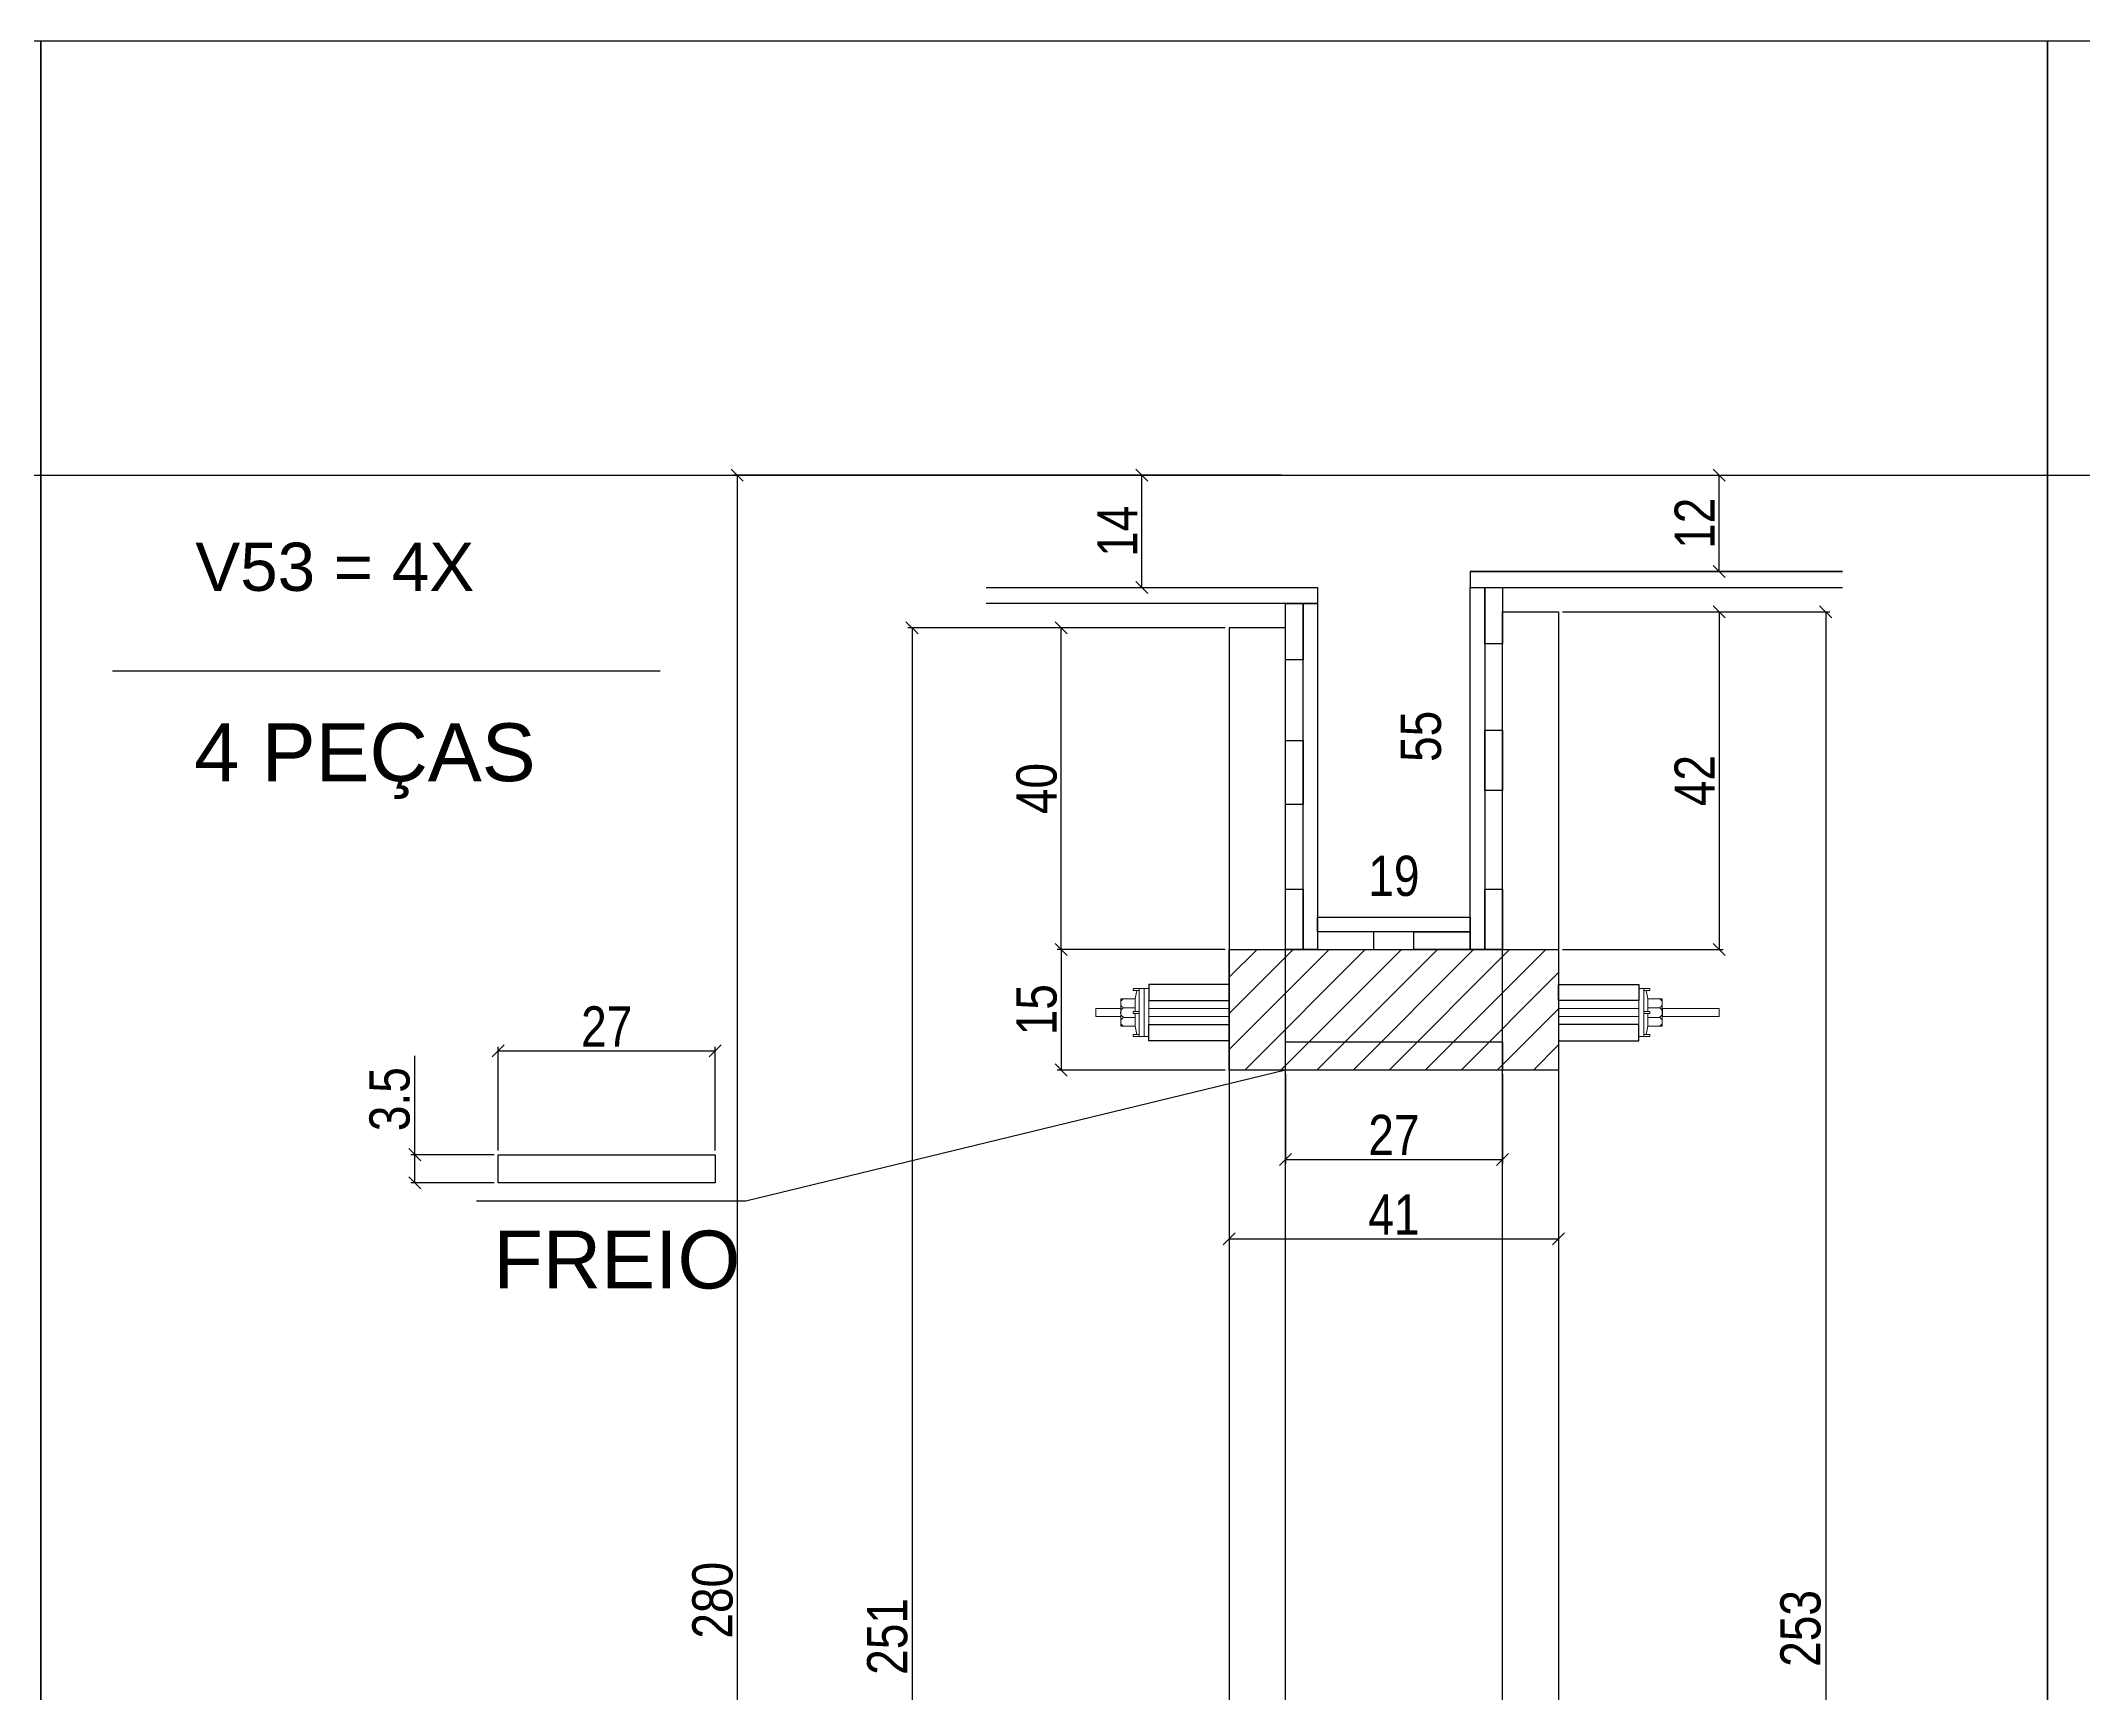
# Model space of a CAD drawing. Header units: millimetres. Extents: x 3247 to 10920, y 704 to 3817.
# Drawn here: x 5744 to 6253, y 3406 to 3817 of the extents above; entities that cross this region are included whole.
import ezdxf

# ---------------------------------------------------------------- set-up
doc = ezdxf.new("R2010")
doc.units = ezdxf.units.MM
for name, color, linetype in [('1', 1, 'Continuous'), ('COTA', 241, 'Continuous'), ('GARFOS OK', 3, 'Continuous'), ('Painéis', 200, 'Continuous'), ('Resinado', 41, 'Continuous'), ('SARR_3.5x7', 81, 'Continuous'), ('SARR_7x7', 40, 'Continuous'), ('TIRAS REESCORAMENTO', 252, 'Continuous'), ('VIGAS', 3, 'Continuous')]:
    doc.layers.add(name, color=color, linetype=linetype)
doc.layers.add('BARRA_ANCORAGEM', color=1, linetype='Continuous', lineweight=15)
doc.styles.add('COTA TECNICA 2X', font='techl___.ttf', dxfattribs={"height": 10})
doc.styles.add('R80-50', font='arial.ttf', dxfattribs={"height": 10})
doc.dimstyles.new('SECAO', dxfattribs={"dimscale": 0.333333, "dimtxt": 5, "dimasz": 9, "dimexe": 3, "dimexo": 3, "dimgap": 3, "dimtad": 1, "dimdec": 1, "dimlfac": 0.5, "dimzin": 12, "dimdsep": 46, "dimtxsty": 'COTA TECNICA 2X', "dimblk1": 'OBLIQUE', "dimblk2": 'OBLIQUE', "dimsah": 1, "dimcen": 0.9, "dimclrd": 4, "dimclre": 4, "dimclrt": 240, "dimadec": 1, "dimazin": 3, "dimtfac": 1, "dimtdec": 1, "dimtmove": 0, "dimatfit": 3, "dimfxl": 1, "dimtolj": 1, "dimtzin": 12, "dimarcsym": 0})

# ---------------------------------------------------------------- blocks, each defined once
blk = doc.blocks.new('_Oblique')
at = {"layer": '1', "color": 0, "lineweight": -2}
blk.add_line((-0.5, -0.5), (0.5, 0.5), dxfattribs=at)
blk = doc.blocks.new('*D127')
at = {"layer": 'COTA', "color": 4, "lineweight": -2, "transparency": 16777216}
for p, q in [((6039.05, 3671.22), (5960.09, 3671.22)), ((5961.09, 3671.22), (5961.09, 3169.22)), ((6039.05, 3169.22), (5960.09, 3169.22))]:
    blk.add_line(p, q, dxfattribs=at)
at = {"layer": 'Defpoints', "color": 0, "transparency": 16777216}
for p in [(6040.05, 3671.22), (5961.09, 3169.22), (6040.05, 3169.22)]:
    blk.add_point(p, dxfattribs=at)
at = {"layer": 'COTA', "color": 4, "lineweight": -2, "transparency": 16777216, "xscale": 3, "yscale": 3, "zscale": 3}
for p, rotation in [((5961.09, 3671.22), 90), ((5961.09, 3169.22), 270)]:
    blk.add_blockref('_Oblique', p, dxfattribs=dict(at, rotation=rotation))
at = {"layer": 'COTA', "color": 240, "transparency": 16777216, "insert": (5954.98, 3420.22), "char_height": 10, "attachment_point": 5, "rotation": 90, "style": 'COTA TECNICA 2X'}
blk.add_mtext('\\A1;251', dxfattribs=at)
blk = doc.blocks.new('*D133')
at = {"layer": 'COTA', "color": 4, "lineweight": -2, "transparency": 16777216}
for p, q in [((6123.05, 3675.2), (6162.99, 3675.2)), ((6161.99, 3675.2), (6161.99, 3591.17)), ((6123.05, 3591.17), (6162.99, 3591.17))]:
    blk.add_line(p, q, dxfattribs=at)
at = {"layer": 'Defpoints', "color": 0, "transparency": 16777216}
for p in [(6122.05, 3675.2), (6122.05, 3591.17), (6161.99, 3591.17)]:
    blk.add_point(p, dxfattribs=at)
at = {"layer": 'COTA', "color": 4, "lineweight": -2, "transparency": 16777216, "xscale": 3, "yscale": 3, "zscale": 3}
for p, rotation in [((6161.99, 3675.2), 90), ((6161.99, 3591.17), 270)]:
    blk.add_blockref('_Oblique', p, dxfattribs=dict(at, rotation=rotation))
at = {"layer": 'COTA', "color": 240, "transparency": 16777216, "insert": (6155.91, 3633.19), "char_height": 10, "attachment_point": 5, "rotation": 90, "style": 'COTA TECNICA 2X'}
blk.add_mtext('\\A1;42', dxfattribs=at)
blk = doc.blocks.new('*D134')
at = {"layer": 'COTA', "color": 4, "lineweight": -2, "transparency": 16777216}
for p, q in [((6053.05, 3709.22), (5916.59, 3709.22)), ((5917.59, 3709.22), (5917.59, 3149.22)), ((6039.05, 3149.22), (5916.59, 3149.22))]:
    blk.add_line(p, q, dxfattribs=at)
at = {"layer": 'Defpoints', "color": 0, "transparency": 16777216}
for p in [(6054.05, 3709.22), (5917.59, 3149.22), (6040.05, 3149.22)]:
    blk.add_point(p, dxfattribs=at)
at = {"layer": 'COTA', "color": 4, "lineweight": -2, "transparency": 16777216, "xscale": 3, "yscale": 3, "zscale": 3}
for p, rotation in [((5917.59, 3709.22), 90), ((5917.59, 3149.22), 270)]:
    blk.add_blockref('_Oblique', p, dxfattribs=dict(at, rotation=rotation))
at = {"layer": 'COTA', "color": 240, "transparency": 16777216, "insert": (5911.47, 3429.22), "char_height": 10, "attachment_point": 5, "rotation": 90, "style": 'COTA TECNICA 2X'}
blk.add_mtext('\\A1;280', dxfattribs=at)
blk = doc.blocks.new('*D136')
at = {"layer": 'Defpoints', "color": 0, "transparency": 16777216}
for p in [(6087.09, 3709.22), (6093.94, 3709.22), (6087.09, 3599.17)]:
    blk.add_point(p, dxfattribs=at)
at = {"layer": 'COTA', "color": 240, "transparency": 16777216, "insert": (6087.83, 3644.2), "char_height": 10, "attachment_point": 5, "rotation": 90, "style": 'COTA TECNICA 2X'}
blk.add_mtext('\\A1;55', dxfattribs=at)
blk = doc.blocks.new('*D137')
at = {"layer": 'Defpoints', "color": 0, "transparency": 16777216}
for p in [(6062.05, 3603.33), (6100.05, 3603.33), (6100.05, 3603.33)]:
    blk.add_point(p, dxfattribs=at)
at = {"layer": 'COTA', "color": 240, "transparency": 16777216, "insert": (6081.05, 3609.42), "char_height": 10, "attachment_point": 5, "style": 'COTA TECNICA 2X'}
blk.add_mtext('\\A1;19', dxfattribs=at)
blk = doc.blocks.new('*D139')
at = {"layer": 'COTA', "color": 4, "lineweight": -2, "transparency": 16777216}
for p, q in [((6149.65, 3709.22), (6162.99, 3709.22)), ((6161.99, 3685.22), (6161.99, 3709.22)), ((6149.65, 3685.22), (6162.99, 3685.22))]:
    blk.add_line(p, q, dxfattribs=at)
at = {"layer": 'Defpoints', "color": 0, "transparency": 16777216}
for p in [(6148.65, 3709.22), (6161.99, 3709.22), (6148.65, 3685.22)]:
    blk.add_point(p, dxfattribs=at)
at = {"layer": 'COTA', "color": 4, "lineweight": -2, "transparency": 16777216, "xscale": 3, "yscale": 3, "zscale": 3}
for p, rotation in [((6161.99, 3709.22), 90), ((6161.99, 3685.22), 270)]:
    blk.add_blockref('_Oblique', p, dxfattribs=dict(at, rotation=rotation))
at = {"layer": 'COTA', "color": 240, "transparency": 16777216, "insert": (6155.93, 3697.22), "char_height": 10, "attachment_point": 5, "rotation": 90, "style": 'COTA TECNICA 2X'}
blk.add_mtext('\\A1;12', dxfattribs=at)
blk = doc.blocks.new('*D140')
at = {"layer": 'COTA', "color": 4, "lineweight": -2, "transparency": 16777216}
for p, q in [((6124.05, 3675.2), (6189.53, 3675.2)), ((6188.53, 3675.2), (6188.53, 3169.22)), ((6124.05, 3169.22), (6189.53, 3169.22))]:
    blk.add_line(p, q, dxfattribs=at)
at = {"layer": 'Defpoints', "color": 0, "transparency": 16777216}
for p in [(6123.05, 3675.2), (6123.05, 3169.22), (6188.53, 3169.22)]:
    blk.add_point(p, dxfattribs=at)
at = {"layer": 'COTA', "color": 4, "lineweight": -2, "transparency": 16777216, "xscale": 3, "yscale": 3, "zscale": 3}
for p, rotation in [((6188.53, 3675.2), 90), ((6188.53, 3169.22), 270)]:
    blk.add_blockref('_Oblique', p, dxfattribs=dict(at, rotation=rotation))
at = {"layer": 'COTA', "color": 240, "transparency": 16777216, "insert": (6182.31, 3422.21), "char_height": 10, "attachment_point": 5, "rotation": 90, "style": 'COTA TECNICA 2X'}
blk.add_mtext('\\A1;253', dxfattribs=at)
blk = doc.blocks.new('*D142')
at = {"layer": 'COTA', "color": 4, "lineweight": -2, "transparency": 16777216}
for p, q in [((6018.28, 3681.22), (6018.28, 3709.22)), ((6019.28, 3709.22), (6019.28, 3709.22)), ((6019.28, 3681.22), (6019.28, 3681.22))]:
    blk.add_line(p, q, dxfattribs=at)
at = {"layer": 'Defpoints', "color": 0, "transparency": 16777216}
for p in [(6018.28, 3709.22), (6018.28, 3709.22), (6018.28, 3681.22)]:
    blk.add_point(p, dxfattribs=at)
at = {"layer": 'COTA', "color": 4, "lineweight": -2, "transparency": 16777216, "xscale": 3, "yscale": 3, "zscale": 3}
for p, rotation in [((6018.28, 3709.22), 90), ((6018.28, 3681.22), 270)]:
    blk.add_blockref('_Oblique', p, dxfattribs=dict(at, rotation=rotation))
at = {"layer": 'COTA', "color": 240, "transparency": 16777216, "insert": (6012.21, 3695.22), "char_height": 10, "attachment_point": 5, "rotation": 90, "style": 'COTA TECNICA 2X'}
blk.add_mtext('\\A1;14', dxfattribs=at)
blk = doc.blocks.new('A$C51C4441F')
at = {"layer": 'BARRA_ANCORAGEM'}
for p, q in [((-2.25, 3.4), (-1.79, 5.5)), ((-2.25, 3.4), (-5.81, 3.39)), ((-5.81, 3.39), (-5.81, -3.39)), ((-2.25, 1.2), (-5.02, 1.2)), ((-2.25, 3.4), (-2.25, 3.4)), ((-2.25, 3.4), (-2.25, 0.25)), ((-2.25, -3.4), (-5.81, -3.39)), ((-2.25, -1.2), (-5.02, -1.2)), ((-2.25, -0.25), (-2.25, -3.4)), ((-2.25, -3.4), (-1.79, -5.5))]:
    blk.add_line(p, q, dxfattribs=at)
for points in [[(-2.7, 6), (-1.2, 6), (-1.2, 5.5), (-2.7, 5.5)], [(-1.2, -6), (0, -6), (0, 6), (-1.2, 6)], [(-2.7, 0.25), (-1.2, 0.25), (-1.2, -0.25), (-2.7, -0.25)], [(-2.7, -6), (-1.2, -6), (-1.2, -5.5), (-2.7, -5.5)]]:
    blk.add_lwpolyline(points, close=True, dxfattribs=at)
for centre, radius, start, end in [((-4.66, 2.3), 1.15, 107.7845, 252.2718), ((-4.52, 0), 1.3, 112.648, 247.4083), ((-4.66, -2.3), 1.15, 107.7845, 252.2718)]:
    blk.add_arc(centre, radius, start, end, dxfattribs=at)
blk = doc.blocks.new('*D145')
at = {"layer": 'COTA', "color": 4, "lineweight": -2, "transparency": 16777216}
for p, q in [((5837.31, 3540.1), (5837.31, 3564.71)), ((5857.09, 3540.1), (5836.31, 3540.1)), ((5837.31, 3533.1), (5837.31, 3540.1)), ((5857.09, 3533.1), (5836.31, 3533.1))]:
    blk.add_line(p, q, dxfattribs=at)
at = {"layer": 'Defpoints', "color": 0, "transparency": 16777216}
for p in [(5837.31, 3540.1), (5858.09, 3540.1), (5858.09, 3533.1)]:
    blk.add_point(p, dxfattribs=at)
at = {"layer": 'COTA', "color": 4, "lineweight": -2, "transparency": 16777216, "xscale": 3, "yscale": 3, "zscale": 3}
for p, rotation in [((5837.31, 3540.1), 90), ((5837.31, 3533.1), 270)]:
    blk.add_blockref('_Oblique', p, dxfattribs=dict(at, rotation=rotation))
at = {"layer": 'COTA', "color": 240, "transparency": 16777216, "insert": (5831.09, 3553.91), "char_height": 10, "attachment_point": 5, "rotation": 90, "style": 'COTA TECNICA 2X'}
blk.add_mtext('\\A1;3.5', dxfattribs=at)
blk = doc.blocks.new('*D429')
at = {"layer": 'COTA', "color": 4, "lineweight": -2, "transparency": 16777216}
for p, q in [((5858.09, 3541.1), (5858.09, 3566.94)), ((5858.09, 3565.94), (5912.09, 3565.94)), ((5912.09, 3541.1), (5912.09, 3566.94))]:
    blk.add_line(p, q, dxfattribs=at)
at = {"layer": 'Defpoints', "color": 0, "transparency": 16777216}
for p in [(5912.09, 3565.94), (5858.09, 3540.1), (5912.09, 3540.1)]:
    blk.add_point(p, dxfattribs=at)
at = {"layer": 'COTA', "color": 4, "lineweight": -2, "transparency": 16777216, "xscale": 3, "yscale": 3, "zscale": 3, "rotation": 180}
blk.add_blockref('_Oblique', (5858.09, 3565.94), dxfattribs=at)
at = {"layer": 'COTA', "color": 4, "lineweight": -2, "transparency": 16777216, "xscale": 3, "yscale": 3, "zscale": 3}
blk.add_blockref('_Oblique', (5912.09, 3565.94), dxfattribs=at)
at = {"layer": 'COTA', "color": 240, "transparency": 16777216, "insert": (5885.09, 3572.01), "char_height": 10, "attachment_point": 5, "style": 'COTA TECNICA 2X'}
blk.add_mtext('\\A1;27', dxfattribs=at)
blk = doc.blocks.new('*D155')
at = {"layer": 'COTA', "color": 4, "lineweight": -2, "transparency": 16777216}
for p, q in [((6039.05, 3671.22), (5997.25, 3671.22)), ((5998.25, 3591.17), (5998.25, 3671.22)), ((6039.05, 3591.17), (5997.25, 3591.17))]:
    blk.add_line(p, q, dxfattribs=at)
at = {"layer": 'Defpoints', "color": 0, "transparency": 16777216}
for p in [(5998.25, 3671.22), (6040.05, 3671.22), (6040.05, 3591.17)]:
    blk.add_point(p, dxfattribs=at)
at = {"layer": 'COTA', "color": 4, "lineweight": -2, "transparency": 16777216, "xscale": 3, "yscale": 3, "zscale": 3}
for p, rotation in [((5998.25, 3671.22), 90), ((5998.25, 3591.17), 270)]:
    blk.add_blockref('_Oblique', p, dxfattribs=dict(at, rotation=rotation))
at = {"layer": 'COTA', "color": 240, "transparency": 16777216, "insert": (5992.15, 3631.2), "char_height": 10, "attachment_point": 5, "rotation": 90, "style": 'COTA TECNICA 2X'}
blk.add_mtext('\\A1;40', dxfattribs=at)
blk = doc.blocks.new('*D156')
at = {"layer": 'COTA', "color": 4, "lineweight": -2, "transparency": 16777216}
for p, q in [((6039.05, 3591.17), (5997.25, 3591.17)), ((5998.25, 3591.17), (5998.25, 3561.17)), ((6039.05, 3561.17), (5997.25, 3561.17))]:
    blk.add_line(p, q, dxfattribs=at)
at = {"layer": 'Defpoints', "color": 0, "transparency": 16777216}
for p in [(6040.05, 3591.17), (5998.25, 3561.17), (6040.05, 3561.17)]:
    blk.add_point(p, dxfattribs=at)
at = {"layer": 'COTA', "color": 4, "lineweight": -2, "transparency": 16777216, "xscale": 3, "yscale": 3, "zscale": 3}
for p, rotation in [((5998.25, 3591.17), 90), ((5998.25, 3561.17), 270)]:
    blk.add_blockref('_Oblique', p, dxfattribs=dict(at, rotation=rotation))
at = {"layer": 'COTA', "color": 240, "transparency": 16777216, "insert": (5992.15, 3576.17), "char_height": 10, "attachment_point": 5, "rotation": 90, "style": 'COTA TECNICA 2X'}
blk.add_mtext('\\A1;15', dxfattribs=at)
blk = doc.blocks.new('*D157')
at = {"layer": 'COTA', "color": 4, "lineweight": -2, "transparency": 16777216}
for p, q in [((6054.05, 3560.17), (6054.05, 3537.93)), ((6108.05, 3560.17), (6108.05, 3537.93)), ((6054.05, 3538.93), (6108.05, 3538.93))]:
    blk.add_line(p, q, dxfattribs=at)
at = {"layer": 'Defpoints', "color": 0, "transparency": 16777216}
for p in [(6054.05, 3561.17), (6108.05, 3561.17), (6108.05, 3538.93)]:
    blk.add_point(p, dxfattribs=at)
at = {"layer": 'COTA', "color": 4, "lineweight": -2, "transparency": 16777216, "xscale": 3, "yscale": 3, "zscale": 3, "rotation": 180}
blk.add_blockref('_Oblique', (6054.05, 3538.93), dxfattribs=at)
at = {"layer": 'COTA', "color": 4, "lineweight": -2, "transparency": 16777216, "xscale": 3, "yscale": 3, "zscale": 3}
blk.add_blockref('_Oblique', (6108.05, 3538.93), dxfattribs=at)
at = {"layer": 'COTA', "color": 240, "transparency": 16777216, "insert": (6081.05, 3545.01), "char_height": 10, "attachment_point": 5, "style": 'COTA TECNICA 2X'}
blk.add_mtext('\\A1;27', dxfattribs=at)
blk = doc.blocks.new('*D158')
at = {"layer": 'COTA', "color": 4, "lineweight": -2, "transparency": 16777216}
for p, q in [((6040.05, 3560.17), (6040.05, 3518.14)), ((6122.05, 3560.17), (6122.05, 3518.14)), ((6040.05, 3519.14), (6122.05, 3519.14))]:
    blk.add_line(p, q, dxfattribs=at)
at = {"layer": 'Defpoints', "color": 0, "transparency": 16777216}
for p in [(6040.05, 3561.17), (6122.05, 3561.17), (6122.05, 3519.14)]:
    blk.add_point(p, dxfattribs=at)
at = {"layer": 'COTA', "color": 4, "lineweight": -2, "transparency": 16777216, "xscale": 3, "yscale": 3, "zscale": 3, "rotation": 180}
blk.add_blockref('_Oblique', (6040.05, 3519.14), dxfattribs=at)
at = {"layer": 'COTA', "color": 4, "lineweight": -2, "transparency": 16777216, "xscale": 3, "yscale": 3, "zscale": 3}
blk.add_blockref('_Oblique', (6122.05, 3519.14), dxfattribs=at)
at = {"layer": 'COTA', "color": 240, "transparency": 16777216, "insert": (6081.05, 3525.21), "char_height": 10, "attachment_point": 5, "style": 'COTA TECNICA 2X'}
blk.add_mtext('\\A1;41', dxfattribs=at)

msp = doc.modelspace()

# ---------------------------------------------------------------- hatches: boundary and pattern name
at = {"layer": 'COTA'}
h = msp.add_hatch(dxfattribs=at)
h.set_pattern_fill('ANSI31', color=256, scale=2, style=0)
h.set_pattern_definition([(45, (-18574.8966, -209705.893), (-4.49012806, 4.49012806), [])])
h.paths.add_polyline_path([(6122.05, 3561.17), (6122.05, 3591.17), (6040.05, 3591.17), (6040.05, 3561.17)])

# ---------------------------------------------------------------- linework, layer by layer
at = {"layer": 'BARRA_ANCORAGEM'}
for points in [[(6018.85, 3581.47), (6020.05, 3581.47), (6020.05, 3569.47), (6018.85, 3569.47)], [(6143.25, 3581.47), (6142.05, 3581.47), (6142.05, 3569.47), (6143.25, 3569.47)], [(6006.85, 3574.47), (6013.04, 3574.47), (6013.04, 3576.47), (6006.85, 3576.47)], [(6020.05, 3574.47), (6040.05, 3574.47), (6040.05, 3576.47), (6020.05, 3576.47)], [(6142.05, 3574.47), (6122.05, 3574.47), (6122.05, 3576.47), (6142.05, 3576.47)], [(6147.87, 3574.47), (6162.05, 3574.47), (6162.05, 3576.47), (6147.87, 3576.47)]]:
    msp.add_lwpolyline(points, close=True, dxfattribs=at)
at = {"layer": 'COTA', "color": 1}
msp.add_line((3246.75, 3709.22), (6743.22, 3709.22), dxfattribs=at)
at = {"layer": 'GARFOS OK', "color": 3}
for p, q in [((6054.05, 3561.17), (5919.69, 3528.57)), ((5919.69, 3528.57), (5852.67, 3528.57))]:
    msp.add_line(p, q, dxfattribs=at)
at = {"layer": 'Painéis'}
msp.add_lwpolyline([(6122.05, 3561.17), (6040.05, 3561.17), (6040.05, 3591.17), (6122.05, 3591.17)], close=True, dxfattribs=at)
at = {"layer": 'Resinado'}
msp.add_line((6100.05, 3685.22), (6192.72, 3685.22), dxfattribs=at)
at = {"layer": 'SARR_3.5x7', "linetype": 'Continuous'}
msp.add_lwpolyline([(5858.09, 3540.1), (5912.09, 3540.1), (5912.09, 3533.1), (5858.09, 3533.1)], close=True, dxfattribs=at)
at = {"layer": 'SARR_7x7', "linetype": 'Continuous'}
for points in [[(6040.05, 3169.22), (6054.05, 3169.22), (6054.05, 3671.22), (6040.05, 3671.22)], [(6122.05, 3169.22), (6108.05, 3169.22), (6108.05, 3675.2), (6122.05, 3675.2)], [(6054.05, 3568.17), (6108.05, 3568.17), (6108.05, 3561.17), (6054.05, 3561.17)]]:
    msp.add_lwpolyline(points, close=True, dxfattribs=at)
at = {"layer": 'TIRAS REESCORAMENTO', "linetype": 'ByBlock'}
for p, q in [((5979.57, 3709.22), (6193.2, 3709.22)), ((6100.05, 3681.22), (6192.72, 3681.22))]:
    msp.add_line(p, q, dxfattribs=at)
for points in [[(5979.57, 3681.22), (6062.05, 3681.22), (6062.05, 3677.22), (5979.57, 3677.22)], [(6192.72, 3685.22), (6100.05, 3685.22), (6100.05, 3681.22), (6192.72, 3681.22)], [(6103.65, 3591.17), (6100.05, 3591.17), (6100.05, 3681.22), (6103.65, 3681.22), (6103.65, 3591.17)], [(6062.05, 3591.17), (6058.45, 3591.17), (6058.45, 3677.22), (6062.05, 3677.22), (6062.05, 3591.17)]]:
    msp.add_lwpolyline(points, dxfattribs=at)
for points in [[(6103.65, 3681.22), (6108.05, 3681.22), (6108.05, 3667.22), (6103.65, 3667.22)], [(6054.05, 3677.22), (6058.45, 3677.22), (6058.45, 3663.22), (6054.05, 3663.22)], [(6103.65, 3645.7), (6108.05, 3645.7), (6108.05, 3630.7), (6103.65, 3630.7)], [(6054.05, 3643.2), (6058.45, 3643.2), (6058.45, 3627.2), (6054.05, 3627.2)], [(6054.05, 3606.17), (6058.45, 3606.17), (6058.45, 3591.17), (6054.05, 3591.17)], [(6103.65, 3606.17), (6108.05, 3606.17), (6108.05, 3591.17), (6103.65, 3591.17)], [(6100.05, 3595.57), (6062.05, 3595.57), (6062.05, 3599.17), (6100.05, 3599.17)], [(6076.05, 3591.17), (6076.05, 3595.57), (6062.05, 3595.57), (6062.05, 3591.17)], [(6086.02, 3591.17), (6086.02, 3595.57), (6100.05, 3595.57), (6100.05, 3591.17)], [(6020.05, 3578.47), (6040.05, 3578.47), (6040.05, 3582.47), (6020.05, 3582.47)], [(6142.05, 3578.47), (6122.05, 3578.47), (6122.05, 3582.47), (6142.05, 3582.47)], [(6020.05, 3572.47), (6040.05, 3572.47), (6040.05, 3568.47), (6020.05, 3568.47)], [(6142.05, 3572.47), (6122.05, 3572.47), (6122.05, 3568.47), (6142.05, 3568.47)]]:
    msp.add_lwpolyline(points, close=True, dxfattribs=at)
at = {"layer": 'VIGAS', "color": 7}
msp.add_line((5762.03, 3660.49), (5898.4, 3660.49), dxfattribs=at)
at = {"layer": 'VIGAS'}
for points in [[(5744.23, 3008.97), (5244.73, 3008.97), (5244.73, 3817.27), (5744.23, 3817.27)], [(6243.72, 3008.97), (5744.23, 3008.97), (5744.23, 3817.27), (6243.72, 3817.27)], [(6743.22, 3008.97), (6243.72, 3008.97), (6243.72, 3817.27), (6743.22, 3817.27)]]:
    msp.add_lwpolyline(points, close=True, dxfattribs=at)

# ---------------------------------------------------------------- block references
at = {"layer": 'BARRA_ANCORAGEM', "xscale": -1, "rotation": 180}
msp.add_blockref('A$C51C4441F', (6018.85, 3575.47), dxfattribs=at)
at = {"layer": 'BARRA_ANCORAGEM', "xscale": -1}
msp.add_blockref('A$C51C4441F', (6142.05, 3575.47), dxfattribs=at)

# ---------------------------------------------------------------- texts
at = {"layer": 'VIGAS', "color": 7, "style": 'R80-50'}
msp.add_text('V53 = 4X', height=12, dxfattribs=at).set_placement((5782.68, 3680.4))
at = {"layer": 'VIGAS', "color": 7, "char_height": 14.4, "attachment_point": 1, "style": 'R80-50'}
for s, insert in [('4 PEÇAS', (5782.43, 3647.44)), ('FREIO', (5856.9, 3521.2))]:
    msp.add_mtext_dynamic_manual_height_columns(s, width=162.221, gutter_width=50, heights=[0], dxfattribs=dict(at, insert=insert))

# ---------------------------------------------------------------- dimensions: what is measured, and where the dimension line sits
at = {"layer": 'COTA', "color": 3}
for base, p1, p2, picture, middle in [((5917.59, 3149.22), (6054.05, 3709.22), (6040.05, 3149.22), '*D134', (5911.47, 3429.22)), ((6018.28, 3709.22), (6018.28, 3681.22), (6018.28, 3709.22), '*D142', (6012.21, 3695.22)), ((6161.99, 3709.22), (6148.65, 3685.22), (6148.65, 3709.22), '*D139', (6155.93, 3697.22)), ((6161.99, 3591.17), (6122.05, 3675.2), (6122.05, 3591.17), '*D133', (6155.91, 3633.19)), ((6188.53, 3169.22), (6123.05, 3675.2), (6123.05, 3169.22), '*D140', (6182.31, 3422.21)), ((5961.09, 3169.22), (6040.05, 3671.22), (6040.05, 3169.22), '*D127', (5954.98, 3420.22)), ((5998.25, 3671.22), (6040.05, 3591.17), (6040.05, 3671.22), '*D155', (5992.15, 3631.2)), ((5998.25, 3561.17), (6040.05, 3591.17), (6040.05, 3561.17), '*D156', (5992.15, 3576.17)), ((5837.31, 3540.1), (5858.09, 3533.1), (5858.09, 3540.1), '*D145', (5831.09, 3553.91))]:
    dim = msp.add_linear_dim(base=base, p1=p1, p2=p2, angle=90, dimstyle='SECAO', dxfattribs=at)
    dim.commit()
    dim.dimension.update_dxf_attribs({"geometry": picture, "text_midpoint": middle})
dim = msp.add_linear_dim(base=(6093.94, 3709.22), p1=(6087.09, 3599.17), p2=(6087.09, 3709.22), angle=90, dimstyle='SECAO', override={"dimse1": 1, "dimse2": 1, "dimsd1": 1, "dimsd2": 1}, dxfattribs=at)
dim.commit()
dim.dimension.update_dxf_attribs({"geometry": '*D136', "text_midpoint": (6093.94, 3644.2), "dimtype": 160})
dim = msp.add_linear_dim(base=(6100.05, 3603.33), p1=(6062.05, 3603.33), p2=(6100.05, 3603.33), dimstyle='SECAO', override={"dimse1": 1, "dimse2": 1, "dimsd1": 1, "dimsd2": 1}, dxfattribs=at)
dim.commit()
dim.dimension.update_dxf_attribs({"geometry": '*D137', "text_midpoint": (6081.05, 3609.42)})
for base, p1, p2, picture, middle in [((5912.09, 3565.94), (5858.09, 3540.1), (5912.09, 3540.1), '*D429', (5885.09, 3572.01)), ((6122.05, 3519.14), (6040.05, 3561.17), (6122.05, 3561.17), '*D158', (6081.05, 3525.21)), ((6108.05, 3538.93), (6054.05, 3561.17), (6108.05, 3561.17), '*D157', (6081.05, 3545.01))]:
    dim = msp.add_linear_dim(base=base, p1=p1, p2=p2, dimstyle='SECAO', dxfattribs=at)
    dim.commit()
    dim.dimension.update_dxf_attribs({"geometry": picture, "text_midpoint": middle})

doc.saveas('drawing.dxf')
